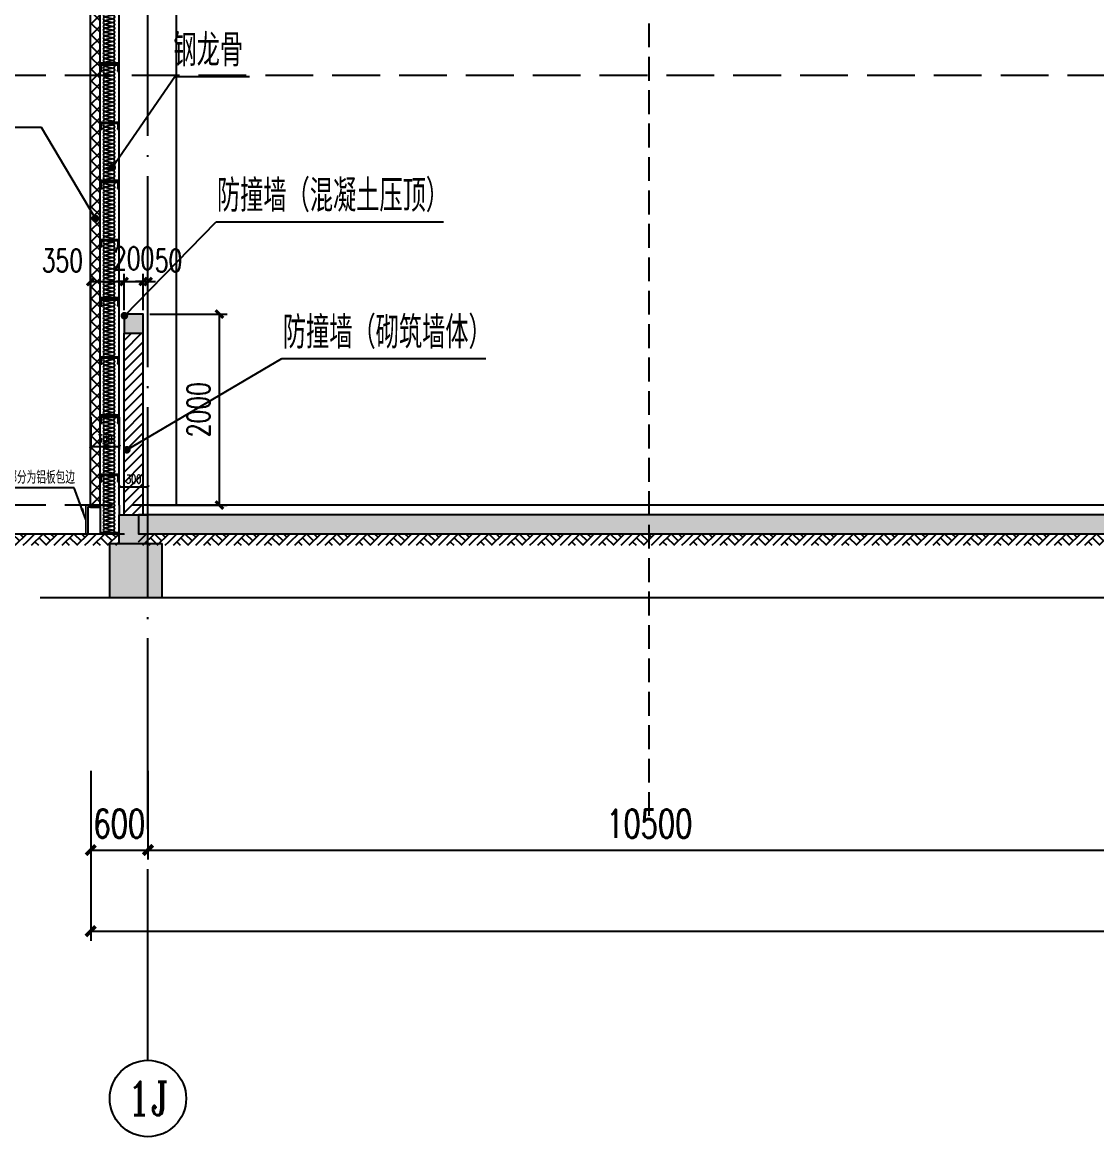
# Model space of a CAD drawing. Extents: x -1899985 to -450366, y 556196 to 2151267.
# Drawn here: x -1780926 to -1769675, y 561644 to 573314 of the extents above; entities that cross this region are included whole.
import ezdxf
from ezdxf.enums import TextEntityAlignment as Align

# ---------------------------------------------------------------- set-up
doc = ezdxf.new("R2010")
doc.units = 0
doc.header["$LTSCALE"] = 1000
doc.header["$MEASUREMENT"] = 0
for name, pattern in [('__DASH', [0.35, 0.25, -0.1]), ('DASH', [0.35, 0.25, -0.1]), ('DOTE', [2.42, 2, -0.2, 0.02, -0.2])]:
    doc.linetypes.add(name, pattern=pattern)
doc.layers.get('Defpoints').update_dxf_attribs({"color": 210})
for name, color, linetype in [('A-AXIS-D', 1, 'Continuous'), ('A-AXIS-DOTE', 14, 'DOTE'), ('A-AXIS-DP', 126, 'Continuous'), ('A-AXIS-SYMB', 3, 'Continuous'), ('A-CURTAIN', 134, 'Continuous'), ('A-HATCH-1', 252, 'Continuous'), ('A-HATCH-2', 251, 'Continuous'), ('A-LIN-V', 9, 'Continuous'), ('A-SFCE', 30, 'Continuous'), ('AS-COLN', 6, 'Continuous'), ('AS-WALL', 40, 'Continuous'), ('DIM_LEAD', 3, 'Continuous'), ('PUB_HATCH', 8, 'Continuous'), ('PUB_TEXT', 7, 'Continuous')]:
    doc.layers.add(name, color=color, linetype=linetype)
doc.styles.add('_TCH_AXIS', font='COMPLEX', dxfattribs={"bigfont": 'GBCBIG'})
doc.styles.add('_TCH_DIM', font='SIMPLEX', dxfattribs={"bigfont": 'GBCBIG'})
doc.styles.add('_TCH_DIM_T3', font='SIMPLEX', dxfattribs={"width": 0.705882, "bigfont": 'GBCBIG'})
doc.dimstyles.new('_TCH_ARCH&&100', dxfattribs={"dimtxt": 297.5, "dimasz": 100, "dimexe": 100, "dimexo": 100, "dimgap": 126.25, "dimtad": 1, "dimdec": 0, "dimzin": 0, "dimdsep": 46, "dimtxsty": '_TCH_DIM_T3', "dimblk": 'ARCHTICK', "dimcen": 0.09, "dimclrt": 7, "dimazin": 2, "dimtfac": 1, "dimtdec": 0, "dimtix": 1, "dimtmove": 2, "dimatfit": 3, "dimfxl": 0, "dimtolj": 1, "dimtzin": 0, "dimarcsym": 0})
doc.dimstyles.new('_TCH_ARCH&&30', dxfattribs={"dimtxt": 89.25, "dimasz": 30, "dimexe": 30, "dimexo": 30, "dimgap": 37.875, "dimtad": 1, "dimdec": 0, "dimzin": 0, "dimdsep": 46, "dimtxsty": '_TCH_DIM_T3', "dimblk": 'ARCHTICK', "dimcen": 0.09, "dimclrt": 7, "dimazin": 2, "dimtfac": 1, "dimtdec": 0, "dimtix": 1, "dimtmove": 2, "dimatfit": 3, "dimfxl": 0, "dimtolj": 1, "dimtzin": 0, "dimarcsym": 0})
doc.dimstyles.new('_TCH_ARCH&&80', dxfattribs={"dimtxt": 238, "dimasz": 80, "dimexe": 80, "dimexo": 80, "dimgap": 101, "dimtad": 1, "dimdec": 0, "dimzin": 0, "dimdsep": 46, "dimtxsty": '_TCH_DIM_T3', "dimblk": 'ARCHTICK', "dimcen": 0.09, "dimclrt": 7, "dimazin": 2, "dimtfac": 1, "dimtdec": 0, "dimtix": 1, "dimtmove": 2, "dimatfit": 3, "dimfxl": 0, "dimtolj": 1, "dimtzin": 0, "dimarcsym": 0})

# ---------------------------------------------------------------- blocks, each defined once
blk = doc.blocks.new('e534654')
at = {"layer": 'A-LIN-V'}
for p, q in [((10200, -11000), (10200, 700)), ((10800, -11000), (10800, 700))]:
    blk.add_line(p, q, dxfattribs=at)
blk = doc.blocks.new('_ArchTick')
at = {"color": 0, "linetype": 'ByBlock', "const_width": 0.4}
blk.add_lwpolyline([(-0.5, -0.5), (0.5, 0.5)], dxfattribs=at)
blk = doc.blocks.new('*D127')
at = {"layer": 'A-AXIS-DP', "color": 0, "lineweight": -2}
for p, q in [((-1780210, 569178), (-1780210, 568840)), ((-1779910, 569178), (-1779910, 568840)), ((-1780210, 568870), (-1779910, 568870))]:
    blk.add_line(p, q, dxfattribs=at)
at = {"layer": 'Defpoints', "color": 0}
for p in [(-1780210, 569208), (-1779910, 569208), (-1779910, 568870)]:
    blk.add_point(p, dxfattribs=at)
at = {"layer": 'A-AXIS-DP', "color": 0, "lineweight": -2, "xscale": 30, "yscale": 30, "zscale": 30, "rotation": 180}
blk.add_blockref('_ArchTick', (-1780210, 568870), dxfattribs=at)
at = {"layer": 'A-AXIS-DP', "color": 0, "lineweight": -2, "xscale": 30, "yscale": 30, "zscale": 30}
blk.add_blockref('_ArchTick', (-1779910, 568870), dxfattribs=at)
at = {"layer": 'A-AXIS-DP', "color": 7, "insert": (-1780060, 568953), "char_height": 89.2, "attachment_point": 5, "style": '_TCH_DIM_T3'}
blk.add_mtext('\\A1;300', dxfattribs=at)
blk = doc.blocks.new('*D287')
at = {"layer": 'A-AXIS-DP', "color": 0, "lineweight": -2}
for p, q in [((-1780210, 570301), (-1780210, 570679)), ((-1779860, 570301), (-1779860, 570679)), ((-1780210, 570599), (-1779860, 570599))]:
    blk.add_line(p, q, dxfattribs=at)
at = {"layer": 'Defpoints', "color": 0}
for p in [(-1779860, 570599), (-1780210, 570221), (-1779860, 570221)]:
    blk.add_point(p, dxfattribs=at)
at = {"layer": 'A-AXIS-DP', "color": 0, "lineweight": -2, "xscale": 80, "yscale": 80, "zscale": 80, "rotation": 180}
blk.add_blockref('_ArchTick', (-1780210, 570599), dxfattribs=at)
at = {"layer": 'A-AXIS-DP', "color": 0, "lineweight": -2, "xscale": 80, "yscale": 80, "zscale": 80}
blk.add_blockref('_ArchTick', (-1779860, 570599), dxfattribs=at)
at = {"layer": 'A-AXIS-DP', "color": 7, "insert": (-1780506, 570819), "char_height": 238, "attachment_point": 5, "style": '_TCH_DIM_T3'}
blk.add_mtext('\\A1;350', dxfattribs=at)
blk = doc.blocks.new('*D288')
at = {"layer": 'A-AXIS-DP', "color": 0, "lineweight": -2}
for p, q in [((-1779860, 570301), (-1779860, 570679)), ((-1779660, 570301), (-1779660, 570679)), ((-1779860, 570599), (-1779940, 570599)), ((-1779860, 570599), (-1779660, 570599)), ((-1779660, 570599), (-1779580, 570599))]:
    blk.add_line(p, q, dxfattribs=at)
at = {"layer": 'Defpoints', "color": 0}
for p in [(-1779660, 570599), (-1779860, 570221), (-1779660, 570221)]:
    blk.add_point(p, dxfattribs=at)
at = {"layer": 'A-AXIS-DP', "color": 0, "lineweight": -2, "xscale": 80, "yscale": 80, "zscale": 80}
blk.add_blockref('_ArchTick', (-1779860, 570599), dxfattribs=at)
at = {"layer": 'A-AXIS-DP', "color": 0, "lineweight": -2, "xscale": 80, "yscale": 80, "zscale": 80, "rotation": 180}
blk.add_blockref('_ArchTick', (-1779660, 570599), dxfattribs=at)
at = {"layer": 'A-AXIS-DP', "color": 7, "insert": (-1779760, 570842), "char_height": 238, "attachment_point": 5, "style": '_TCH_DIM_T3'}
blk.add_mtext('\\A1;200', dxfattribs=at)
blk = doc.blocks.new('*D289')
at = {"layer": 'A-AXIS-DP', "color": 0, "lineweight": -2}
for p, q in [((-1779660, 570301), (-1779660, 570679)), ((-1779610, 570301), (-1779610, 570679)), ((-1779660, 570599), (-1779740, 570599)), ((-1779660, 570599), (-1779610, 570599)), ((-1779610, 570599), (-1779530, 570599))]:
    blk.add_line(p, q, dxfattribs=at)
at = {"layer": 'Defpoints', "color": 0}
for p in [(-1779610, 570599), (-1779660, 570221), (-1779610, 570221)]:
    blk.add_point(p, dxfattribs=at)
at = {"layer": 'A-AXIS-DP', "color": 0, "lineweight": -2, "xscale": 80, "yscale": 80, "zscale": 80}
blk.add_blockref('_ArchTick', (-1779660, 570599), dxfattribs=at)
at = {"layer": 'A-AXIS-DP', "color": 0, "lineweight": -2, "xscale": 80, "yscale": 80, "zscale": 80, "rotation": 180}
blk.add_blockref('_ArchTick', (-1779610, 570599), dxfattribs=at)
at = {"layer": 'A-AXIS-DP', "color": 7, "insert": (-1779394, 570819), "char_height": 238, "attachment_point": 5, "style": '_TCH_DIM_T3'}
blk.add_mtext('\\A1;50', dxfattribs=at)
blk = doc.blocks.new('*D290')
at = {"layer": 'A-AXIS-DP', "color": 0, "lineweight": -2}
for p, q in [((-1779910, 568330), (-1779910, 568478)), ((-1779910, 568448), (-1779610, 568448)), ((-1779610, 568330), (-1779610, 568478))]:
    blk.add_line(p, q, dxfattribs=at)
at = {"layer": 'Defpoints', "color": 0}
for p in [(-1779610, 568448), (-1779910, 568300), (-1779610, 568300)]:
    blk.add_point(p, dxfattribs=at)
at = {"layer": 'A-AXIS-DP', "color": 0, "lineweight": -2, "xscale": 30, "yscale": 30, "zscale": 30, "rotation": 180}
blk.add_blockref('_ArchTick', (-1779910, 568448), dxfattribs=at)
at = {"layer": 'A-AXIS-DP', "color": 0, "lineweight": -2, "xscale": 30, "yscale": 30, "zscale": 30}
blk.add_blockref('_ArchTick', (-1779610, 568448), dxfattribs=at)
at = {"layer": 'A-AXIS-DP', "color": 7, "insert": (-1779760, 568530), "char_height": 89.2, "attachment_point": 5, "style": '_TCH_DIM_T3'}
blk.add_mtext('\\A1;300', dxfattribs=at)
blk = doc.blocks.new('*D301')
at = {"layer": 'A-AXIS-DP', "color": 0, "lineweight": -2}
for p, q in [((-1779590, 570257), (-1778782, 570257)), ((-1778862, 568257), (-1778862, 570257)), ((-1779590, 568257), (-1778782, 568257))]:
    blk.add_line(p, q, dxfattribs=at)
at = {"layer": 'Defpoints', "color": 0}
for p in [(-1779670, 570257), (-1778862, 570257), (-1779670, 568257)]:
    blk.add_point(p, dxfattribs=at)
at = {"layer": 'A-AXIS-DP', "color": 0, "lineweight": -2, "xscale": 80, "yscale": 80, "zscale": 80}
for p, rotation in [((-1778862, 570257), 90), ((-1778862, 568257), 270)]:
    blk.add_blockref('_ArchTick', p, dxfattribs=dict(at, rotation=rotation))
at = {"layer": 'A-AXIS-DP', "color": 7, "insert": (-1779082, 569257), "char_height": 238, "attachment_point": 5, "rotation": 90, "style": '_TCH_DIM_T3'}
blk.add_mtext('\\A1;2000', dxfattribs=at)
blk = doc.blocks.new('*D393')
at = {"layer": 'A-AXIS-D', "color": 0, "lineweight": -2}
for p, q in [((-1780210, 565475), (-1780210, 563696)), ((-1653710, 565475), (-1653710, 563696)), ((-1780210, 563796), (-1653710, 563796))]:
    blk.add_line(p, q, dxfattribs=at)
at = {"layer": 'Defpoints', "color": 0}
for p in [(-1780210, 565575), (-1653710, 565575), (-1653710, 563796)]:
    blk.add_point(p, dxfattribs=at)
at = {"layer": 'A-AXIS-D', "color": 0, "lineweight": -2, "xscale": 100, "yscale": 100, "zscale": 100, "rotation": 180}
blk.add_blockref('_ArchTick', (-1780210, 563796), dxfattribs=at)
at = {"layer": 'A-AXIS-D', "color": 0, "lineweight": -2, "xscale": 100, "yscale": 100, "zscale": 100}
blk.add_blockref('_ArchTick', (-1653710, 563796), dxfattribs=at)
at = {"layer": 'A-AXIS-D', "color": 7, "insert": (-1716960, 564071), "char_height": 297.5, "attachment_point": 5, "style": '_TCH_DIM_T3'}
blk.add_mtext('\\A1;126500', dxfattribs=at)
blk = doc.blocks.new('*D453')
at = {"layer": 'A-AXIS-D', "color": 0, "lineweight": -2}
for p, q in [((-1780210, 565475), (-1780210, 564546)), ((-1779610, 565475), (-1779610, 564546)), ((-1780210, 564646), (-1779610, 564646))]:
    blk.add_line(p, q, dxfattribs=at)
at = {"layer": 'Defpoints', "color": 0}
for p in [(-1780210, 565575), (-1779610, 565575), (-1779610, 564646)]:
    blk.add_point(p, dxfattribs=at)
at = {"layer": 'A-AXIS-D', "color": 0, "lineweight": -2, "xscale": 100, "yscale": 100, "zscale": 100, "rotation": 180}
blk.add_blockref('_ArchTick', (-1780210, 564646), dxfattribs=at)
at = {"layer": 'A-AXIS-D', "color": 0, "lineweight": -2, "xscale": 100, "yscale": 100, "zscale": 100}
blk.add_blockref('_ArchTick', (-1779610, 564646), dxfattribs=at)
at = {"layer": 'A-AXIS-D', "color": 7, "insert": (-1779910, 564921), "char_height": 297.5, "attachment_point": 5, "style": '_TCH_DIM_T3'}
blk.add_mtext('\\A1;600', dxfattribs=at)
blk = doc.blocks.new('*D454')
at = {"layer": 'A-AXIS-D', "color": 0, "lineweight": -2}
for p, q in [((-1779610, 565475), (-1779610, 564546)), ((-1769110, 565475), (-1769110, 564546)), ((-1779610, 564646), (-1769110, 564646))]:
    blk.add_line(p, q, dxfattribs=at)
at = {"layer": 'Defpoints', "color": 0}
for p in [(-1779610, 565575), (-1769110, 565575), (-1769110, 564646)]:
    blk.add_point(p, dxfattribs=at)
at = {"layer": 'A-AXIS-D', "color": 0, "lineweight": -2, "xscale": 100, "yscale": 100, "zscale": 100, "rotation": 180}
blk.add_blockref('_ArchTick', (-1779610, 564646), dxfattribs=at)
at = {"layer": 'A-AXIS-D', "color": 0, "lineweight": -2, "xscale": 100, "yscale": 100, "zscale": 100}
blk.add_blockref('_ArchTick', (-1769110, 564646), dxfattribs=at)
at = {"layer": 'A-AXIS-D', "color": 7, "insert": (-1774360, 564921), "char_height": 297.5, "attachment_point": 5, "style": '_TCH_DIM_T3'}
blk.add_mtext('\\A1;10500', dxfattribs=at)
blk = doc.blocks.new('$LinePat$素土夯实')
at = {"color": 0}
for p, q in [((0, -210), (210, 0)), ((120, -300), (420, 0)), ((420, 0), (608, -188)), ((495, -300), (795, 0)), ((615, 0), (705, -90)), ((210, -210), (300, -300)), ((315, -105), (502, -293)), ((705, -300), (795, -210))]:
    blk.add_line(p, q, dxfattribs=at)
blk = doc.blocks.new('CURVEPATTERNLIB$SYSLIB$岩棉板')
at = {"color": 0}
for p, q in [((0, -17), (12, -67)), ((12, -67), (24, -17))]:
    blk.add_line(p, q, dxfattribs=at)
for centre, start, end in [((12, -17), 0, 180), ((0, -67), 270, 0), ((24, -67), 180, 270)]:
    blk.add_arc(centre, 12, start, end, dxfattribs=at)
blk = doc.blocks.new('CURVEPATTERNLIB$SYSLIB$防水材料1')
at = {"layer": 'PUB_HATCH'}
h = blk.add_hatch(dxfattribs=at)
h.set_pattern_fill('ANSI31', color=256, scale=10, angle=90, style=0)
h.set_pattern_definition([(45, (-196995.837, -685381.036), (11.22532015, -11.22532015), [])])
h.paths.add_polyline_path([(35, 0), (0, 0), (0, -100), (35, -100), (35, -90), (30, -90), (30, -95), (5, -95), (5, -5), (30, -5), (30, -10), (35, -10)])
h = blk.add_hatch(dxfattribs=at)
h.set_pattern_fill('ANSI31', color=256, scale=10, angle=90, style=0)
h.set_pattern_definition([(45, (-196695.837, -685381.036), (11.22532015, -11.22532015), [])])
h.paths.add_polyline_path([(335, 0), (300, 0), (300, -100), (335, -100), (335, -90), (330, -90), (330, -95), (305, -95), (305, -5), (330, -5), (330, -10), (335, -10)])
at = {"layer": 'A-LIN-V', "extrusion": (-3.26108e-18, 2.41725e-31, -1)}
blk.add_line((600, 0), (600, -100), dxfattribs=at)
at = {"layer": 'A-LIN-V'}
for p, q in [((30, -10), (35, -10)), ((330, -10), (335, -10)), ((30, -90), (35, -90)), ((330, -90), (335, -90))]:
    blk.add_line(p, q, dxfattribs=at)
at = {"layer": 'A-LIN-V', "extrusion": (-3.26108e-18, 2.41725e-31, -1)}
for points in [[(-35, -10), (-35, 0), (0, 0), (0, -100), (-35, -100), (-35, -90)], [(-335, -10), (-335, 0), (-300, 0), (-300, -100), (-335, -100), (-335, -90)], [(-30, -10), (-30, -5), (-5, -5), (-5, -95), (-30, -95), (-30, -90)], [(-330, -10), (-330, -5), (-305, -5), (-305, -95), (-330, -95), (-330, -90)]]:
    blk.add_lwpolyline(points, dxfattribs=at)
at = {"layer": 'A-LIN-V', "xscale": 0.8142221102150538, "yscale": 0.8108108108108109, "zscale": 0.8142221102150538}
for p in [(0, -20.1), (19.5, -20.1), (39.1, -20.1), (58.6, -20.1), (78.2, -20.1), (97.7, -20.1), (117.2, -20.1), (136.8, -20.1), (156.3, -20.1), (175.9, -20.1), (195.4, -20.1), (215, -20.1), (234.5, -20.1), (254, -20.1), (273.6, -20.1), (293.1, -20.1), (312.7, -20.1), (332.2, -20.1), (351.7, -20.1), (371.3, -20.1), (390.8, -20.1), (410.4, -20.1), (429.9, -20.1), (449.5, -20.1), (469, -20.1), (488.5, -20.1), (508.1, -20.1), (527.6, -20.1), (547.2, -20.1), (566.7, -20.1), (586.2, -20.1)]:
    blk.add_blockref('CURVEPATTERNLIB$SYSLIB$岩棉板', p, dxfattribs=at)
blk = doc.blocks.new('_FZH')
blk.add_lwpolyline([(-0.5, -0.5), (0.5, -0.5), (0.5, 0.5), (-0.5, 0.5)], close=True)
at = {"layer": 'PUB_HATCH'}
blk.add_solid([(-0.5, -0.5), (0.5, -0.5), (-0.5, 0.5), (0.5, 0.5)], dxfattribs=at)

msp = doc.modelspace()

# ---------------------------------------------------------------- hatches: boundary and pattern name
at = {"layer": 'A-HATCH-1'}
h = msp.add_hatch(dxfattribs=at)
h.set_pattern_fill('混凝土', color=256, scale=50)
h.set_pattern_definition([(50, (0, 0), (358.63009, -31.376067), [37.5, -412.5]), (355, (0, 0), (-69.37567, 376.09607), [30, -330]), (100.4514, (29.9, -2.6), (289.25469, 344.71977), [31.870095, -350.571056]), (46.1842, (0, 100), (533.62052, -82.75951), [56.25, -618.75]), (96.6356, (44.47, 93.1), (467.33135, 487.05894), [47.80514, -525.8565]), (351.1842, (0, 100), (467.33097, 487.0593), [45, -495]), (21, (50, 75), (298.453526, -201.309445), [37.5, -412.5]), (326, (50, 75), (121.657666, 362.57502), [30, -330]), (71.4514, (74.87, 58.22), (420.111314, 161.26525), [31.870095, -350.571056]), (37.5, (0, 0), (6.079928, 166.446927), [0, -326, 0, -335, 0, -331.25]), (7.5, (0, 0), (131.534769, 197.205856), [0, -191, 0, -318.5, 0, -126.25]), (327.5, (-111.5, 0), (266.911218, -11.277436), [0, -125, 0, -390, 0, -517.5]), (317.5, (-161.5, 0), (291.593085, 50.05249), [0, -162.5, 0, -259, 0, -367.5])])
h.paths.add_polyline_path([(-1669610.4, 567957.5), (-1669610.4, 568157.5), (-1779710.4, 568157.5), (-1779710.4, 567957.5)])
h.paths.add_polyline_path([(-1669510.4, 567957.5), (-1669510.4, 568157.5), (-1669610.4, 568157.5), (-1669610.4, 567957.5)])
at = {"layer": 'PUB_HATCH'}
h = msp.add_hatch(dxfattribs=at)
h.set_pattern_fill('多孔材料', color=256, scale=30, style=0)
h.set_pattern_definition([(45, (60, 0), (-60.000061, 60.000061), []), (135, (60, 0), (-60.000061, -60.000061), [])])
h.paths.add_polyline_path([(-1780110.4, 568237.5), (-1780110.4, 582707.5), (-1780210.4, 582707.5), (-1780210.4, 568237.5)])
h = msp.add_hatch(dxfattribs=at)
h.set_pattern_fill('普通砖', color=256, scale=30, style=0)
h.set_pattern_definition([(45, (0, 53.85), (-53.0330298, 53.0330298), [])])
h.paths.add_polyline_path([(-1779660.4, 570057.5), (-1779860.4, 570057.5), (-1779860.4, 568157.5), (-1779660.4, 568157.5)])
for points in [[(-1779610.4, 567857.5), (-1779610.4, 568157.5), (-1779910.4, 568157.5), (-1779910.4, 567857.5)], [(-1779460.4, 567290), (-1779460.4, 567857.5), (-1780010.4, 567857.5), (-1780010.4, 567290)]]:
    msp.add_hatch(color=256, dxfattribs=at).paths.add_polyline_path(points)

# ---------------------------------------------------------------- linework, layer by layer
at = {"layer": 'A-AXIS-D'}
msp.add_circle((-1779610.4, 562043.9), 400, dxfattribs=at)
at = {"layer": 'A-AXIS-DOTE', "linetype": 'DASH'}
msp.add_line((-1774360.4, 565002.4), (-1774360.4, 585336), dxfattribs=at)
at = {"layer": 'A-AXIS-DOTE'}
msp.add_line((-1779610.4, 562443.9), (-1779610.4, 585146), dxfattribs=at)
at = {"layer": 'A-AXIS-DOTE', "linetype": '__DASH', "ltscale": 2}
for p, q in [((-1647680.2, 572757.5), (-1785568.2, 572757.5)), ((-1647680.2, 568257.5), (-1785568.2, 568257.5))]:
    msp.add_line(p, q, dxfattribs=at)
at = {"layer": 'A-AXIS-SYMB'}
for p, q in [((-1779984.5, 571792.2), (-1779327, 572746.9)), ((-1779327, 572746.9), (-1778546, 572746.9)), ((-1780724.3, 572213.9), (-1782490.8, 572213.9)), ((-1780160.1, 571259.2), (-1780724.3, 572213.9)), ((-1779857, 570241.1), (-1778895.8, 571224.1)), ((-1778895.8, 571224.1), (-1776516.2, 571224.1)), ((-1779831.4, 568837.4), (-1778208.3, 569792.1)), ((-1778208.3, 569792.1), (-1776071.7, 569792.1))]:
    msp.add_line(p, q, dxfattribs=at)
at = {"layer": 'A-AXIS-SYMB', "const_width": 40}
for points in [[(-1779995.9, 571775.7, 1), (-1779973.2, 571808.6, 1)], [(-1780149.9, 571242, 1), (-1780170.2, 571276.4, 1)], [(-1779871, 570226.8, 1), (-1779843.1, 570255.4, 1)], [(-1779848.6, 568827.3, 1), (-1779814.1, 568847.5, 1)]]:
    msp.add_lwpolyline(points, format="xyb", close=True, dxfattribs=at)
at = {"layer": 'A-AXIS-SYMB'}
msp.add_lwpolyline([(-1780738.3, 567290), (-1717102.4, 567290), (-1717026, 567500), (-1716951.9, 567080), (-1716877.4, 567290), (-1653241.5, 567290)], dxfattribs=at)
at = {"layer": 'A-CURTAIN', "const_width": 15}
msp.add_lwpolyline([(-1780210.4, 568257.5), (-1780260.4, 568257.5), (-1780260.4, 567957.5)], dxfattribs=at)
at = {"layer": 'A-CURTAIN'}
msp.add_lwpolyline([(-1780110.4, 568237.5), (-1780240.4, 568237.5), (-1780240.4, 567957.5)], dxfattribs=at)
at = {"layer": 'A-LIN-V'}
for p, q in [((-1780110.4, 568257.5), (-1780110.4, 567957.5)), ((-1779910.4, 568257.5), (-1779910.4, 568157.5))]:
    msp.add_line(p, q, dxfattribs=at)
at = {"layer": 'A-SFCE'}
msp.add_line((-1752886.9, 568257.5), (-1779660.4, 568257.5), dxfattribs=at)
at = {"layer": 'AS-COLN'}
for p, q in [((-1779910.4, 567857.5), (-1779910.4, 568157.5)), ((-1779910.4, 568157.5), (-1779610.4, 568157.5)), ((-1779610.4, 567857.5), (-1779610.4, 568157.5)), ((-1780010.4, 567290), (-1780010.4, 567857.5)), ((-1780010.4, 567857.5), (-1779460.4, 567857.5)), ((-1779910.4, 567857.5), (-1779610.4, 567857.5)), ((-1779460.4, 567290), (-1779460.4, 567857.5)), ((-1780010.4, 567290), (-1779460.4, 567290))]:
    msp.add_line(p, q, dxfattribs=at)
msp.add_lwpolyline([(-1669610.4, 568157.5), (-1779710.4, 568157.5), (-1779710.4, 567957.5), (-1669610.4, 567957.5)], dxfattribs=at)
at = {"layer": 'AS-WALL'}
for p, q in [((-1780210.4, 568237.5), (-1780210.4, 582707.5)), ((-1780110.4, 568237.5), (-1780110.4, 582707.5)), ((-1779860.4, 568157.5), (-1779860.4, 570057.5)), ((-1779660.4, 568157.5), (-1779660.4, 570057.5)), ((-1780210.4, 568237.5), (-1780110.4, 568237.5))]:
    msp.add_line(p, q, dxfattribs=at)
msp.add_lwpolyline([(-1783926.4, 567957.5), (-1779860.4, 567957.5), (-1779860.4, 567957.5)], dxfattribs=at)
at = {"layer": 'DIM_LEAD'}
for p, q in [((-1780381.3, 568439.4), (-1781687.9, 568439.4)), ((-1780260.4, 568107.5), (-1780381.3, 568439.4))]:
    msp.add_line(p, q, dxfattribs=at)
msp.add_lwpolyline([(-1780260.4, 568107.5, 0, 32, 0), (-1780301.5, 568220.2, 0, 0, 0)], format="xyseb", dxfattribs=at)

# ---------------------------------------------------------------- block references
at = {"layer": 'A-HATCH-1', "xscale": 0.4002617515003185, "yscale": 0.4, "zscale": 0.4, "rotation": 359.9999999999999}
for p in [(-1779710.4, 567957.5), (-1779392.2, 567957.5), (-1779074, 567957.5), (-1778755.8, 567957.5), (-1778437.6, 567957.5), (-1778119.4, 567957.5), (-1777801.2, 567957.5), (-1777482.9, 567957.5), (-1777164.7, 567957.5), (-1776846.5, 567957.5), (-1776528.3, 567957.5), (-1776210.1, 567957.5), (-1775891.9, 567957.5), (-1775573.7, 567957.5), (-1775255.5, 567957.5), (-1774937.3, 567957.5), (-1774619.1, 567957.5), (-1774300.9, 567957.5), (-1773982.7, 567957.5), (-1773664.4, 567957.5), (-1773346.2, 567957.5), (-1773028, 567957.5), (-1772709.8, 567957.5), (-1772391.6, 567957.5), (-1772073.4, 567957.5), (-1771755.2, 567957.5), (-1771437, 567957.5), (-1771118.8, 567957.5), (-1770800.6, 567957.5), (-1770482.4, 567957.5), (-1770164.2, 567957.5), (-1769845.9, 567957.5)]:
    msp.add_blockref('$LinePat$素土夯实', p, dxfattribs=at)
at = {"layer": 'A-HATCH-2', "xscale": 2.029060269968204, "yscale": 1.999999999990687, "zscale": 1.999999999990687, "rotation": 269.9999999985294}
for p in [(-1779910.4, 574103.3), (-1779910.4, 572874.1), (-1779910.4, 571645), (-1779910.4, 570415.8), (-1779910.4, 569186.6)]:
    msp.add_blockref('CURVEPATTERNLIB$SYSLIB$防水材料1', p, dxfattribs=at)
at = {"layer": 'A-HATCH-2', "xscale": 0.406059325623648, "yscale": 0.4, "zscale": 0.4}
for p in [(-1781201.7, 567957.5), (-1780878.9, 567957.5), (-1780556, 567957.5), (-1780233.2, 567957.5)]:
    msp.add_blockref('$LinePat$素土夯实', p, dxfattribs=at)
at = {"layer": 'A-LIN-V', "xscale": -1}
msp.add_blockref('e534654', (-1769110.4, 579257.5), dxfattribs=at)
at = {"layer": 'AS-COLN', "xscale": 200.0000001052395, "yscale": 199.9999991920777, "zscale": 199.9999991920777, "rotation": 2.17745630212636e-07}
msp.add_blockref('_FZH', (-1779760.4, 570157.5), dxfattribs=at)

# ---------------------------------------------------------------- texts
at = {"layer": 'PUB_TEXT', "style": '_TCH_DIM'}
for s, height, p in [('钢龙骨', 337.59, (-1779343.6, 572851.9)), ('防撞墙（混凝土压顶）', 337.59, (-1778887.7, 571329.1)), ('防撞墙（砌筑墙体）', 337.59, (-1778197.5, 569897.1)), ('以下部分为铝板包边', 135.04, (-1781285.9, 568481.4))]:
    msp.add_text(s, height=height, dxfattribs=at).set_placement(p)
at = {"layer": 'PUB_TEXT', "style": '_TCH_AXIS'}
msp.add_text('1J', height=351.87, dxfattribs=at).set_placement((-1779828.2, 561868), (-1779392.6, 561868), align=Align.FIT)

# ---------------------------------------------------------------- dimensions: what is measured, and where the dimension line sits
at = {"layer": 'A-AXIS-D'}
for base, p1, p2, picture, middle in [((-1653710.4, 563795.6), (-1780210.4, 565575), (-1653710.4, 565575), '*D393', (-1716960.4, 564070.6)), ((-1779610.4, 564645.6), (-1780210.4, 565575), (-1779610.4, 565575), '*D453', (-1779910.4, 564920.6)), ((-1769110.4, 564645.6), (-1779610.4, 565575), (-1769110.4, 565575), '*D454', (-1774360.4, 564920.6))]:
    dim = msp.add_linear_dim(base=base, p1=p1, p2=p2, angle=0, dimstyle='_TCH_ARCH&&100', override={"dimgap": 0}, dxfattribs=at)
    dim.commit()
    dim.dimension.update_dxf_attribs({"geometry": picture, "text_midpoint": middle, "dimtype": 129})
at = {"layer": 'A-AXIS-DP'}
for base, p1, p2, picture, middle in [((-1779860.4, 570598.6), (-1780210.4, 570220.9), (-1779860.4, 570220.9), '*D287', (-1780506.4, 570818.6)), ((-1779660.4, 570598.6), (-1779860.4, 570220.9), (-1779660.4, 570220.9), '*D288', (-1779760.4, 570841.9)), ((-1779610.4, 570598.6), (-1779660.4, 570220.9), (-1779610.4, 570220.9), '*D289', (-1779394.4, 570818.6))]:
    dim = msp.add_linear_dim(base=base, p1=p1, p2=p2, angle=0, dimstyle='_TCH_ARCH&&80', dxfattribs=at)
    dim.commit()
    dim.dimension.update_dxf_attribs({"geometry": picture, "text_midpoint": middle, "dimtype": 129})
for p1, p2, distance, dimstyle, picture, middle in [((-1779670.2, 568257.5), (-1779670.2, 570257.5), -808.3, '_TCH_ARCH&&80', '*D301', (-1779081.9, 569257.5)), ((-1780210.4, 569208.3), (-1779910.4, 569208.3), -338.3, '_TCH_ARCH&&30', '*D127', (-1780060.4, 568952.5)), ((-1779910.4, 568300), (-1779610.4, 568300), 147.9, '_TCH_ARCH&&30', '*D290', (-1779760.4, 568530.4))]:
    dim = msp.add_aligned_dim(p1=p1, p2=p2, distance=distance, dimstyle=dimstyle, dxfattribs=at)
    dim.commit()
    dim.dimension.update_dxf_attribs({"geometry": picture, "text_midpoint": middle})

doc.saveas('drawing.dxf')
